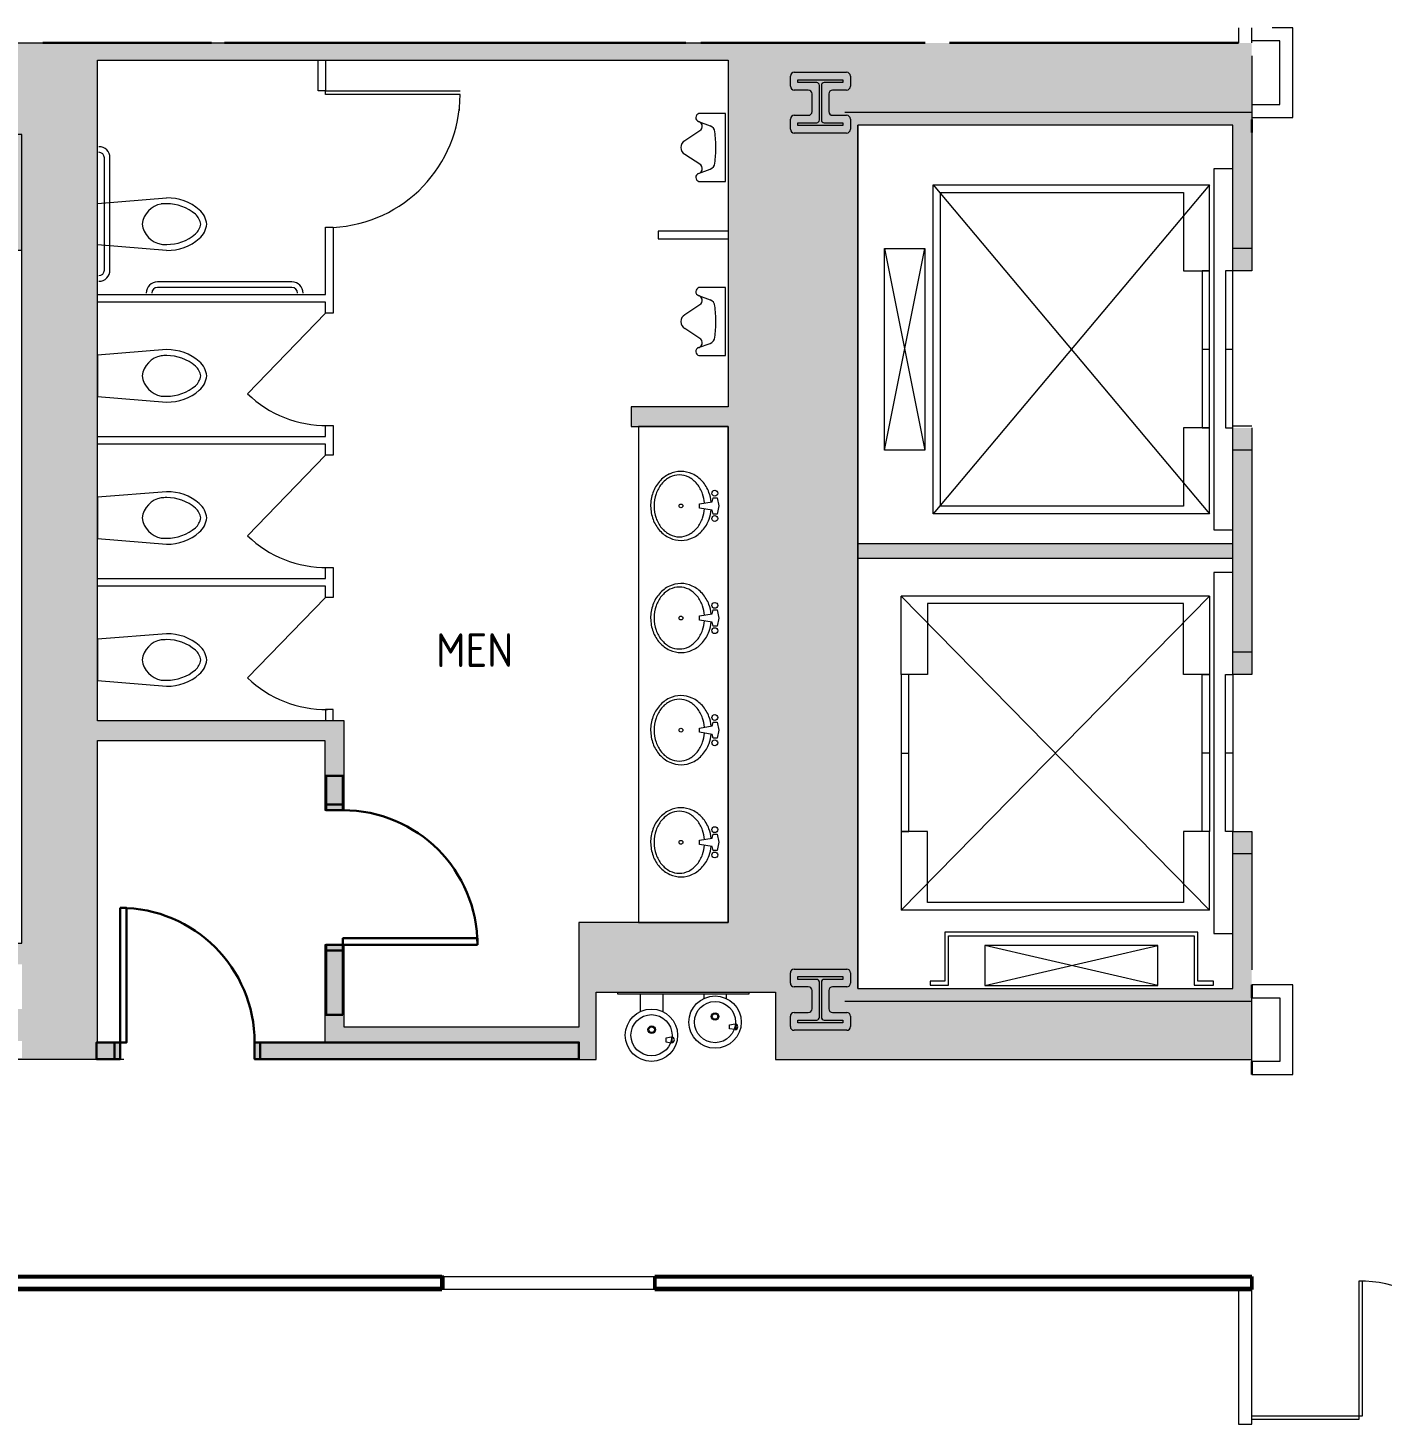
# Model space of a CAD drawing. Header units: inches. Extents: x 1724 to 4524, y -664 to 702.
# Drawn here: x 2707.3 to 3069.5, y -216.1 to 157.4 of the extents above; entities that cross this region are included whole.
import ezdxf

# ---------------------------------------------------------------- set-up
doc = ezdxf.new("R2010")
doc.units = ezdxf.units.IN
doc.header["$MEASUREMENT"] = 0
for name, color, linetype, lineweight in [('A-DOOR', 7, 'Continuous', 9), ('A-WALL', 7, 'Continuous', 9), ('A-Wall-Patt', 7, 'Continuous', 9), ('B-BASE', 7, 'Continuous', 9), ('BB-PART-WALL', 7, 'Continuous', 9), ('I-WALL', 2, 'Continuous', 13), ('MA-2900-8th-120718_dwg', 7, 'Continuous', 9), ('NABCA_dwg', 8, 'Continuous', 9), ('Q-CASE', 7, 'Continuous', 9), ('WB-N-Door', 7, 'Continuous', 9), ('WB-N-Part', 7, 'Continuous', 9)]:
    doc.layers.add(name, color=color, linetype=linetype, lineweight=lineweight)
doc.styles.add('ISOCP', font='isocp___.ttf', dxfattribs={"height": 9})
pattern_1 = [(0, (0, 0), (30.72, 7.68), [1.267, -21.773, 1.267, -21.773, -122.88]), (0, (0, 0), (30.72, 7.68), [-46.08, 1.267, -44.813, 1.267, -21.773, -53.76]), (0, (0, 0), (30.72, 7.68), [-115.2, 1.267, -14.093, 1.267, -37.133]), (120, (11.52, 3.84), (-22.011075, 22.7643), [1.267, -21.773, 1.267, -21.773, -122.88]), (120, (11.52, 3.84), (-22.011075, 22.7643), [-46.08, 1.267, -44.813, 1.267, -21.773, -53.76]), (120, (11.52, 3.84), (-22.011075, 22.7643), [-115.2, 1.267, -14.093, 1.267, -37.133]), (240, (15.36, 19.2), (-8.708925, -30.4443), [1.267, -21.773, 1.267, -21.773, -122.88]), (240, (15.36, 19.2), (-8.708925, -30.4443), [-46.08, 1.267, -44.813, 1.267, -21.773, -53.76]), (240, (15.36, 19.2), (-8.708925, -30.4443), [-115.2, 1.267, -14.093, 1.267, -37.133])]

# ---------------------------------------------------------------- blocks, each defined once
blk = doc.blocks.new('NABCA_dwg_MA-2900-8th-120718_dwg-2391440-New Construction - Test Fit Plan-2421454-Existing - Survey')
at = {"layer": 'A-DOOR'}
h = blk.add_hatch(color=256, dxfattribs=at)
h.paths.add_polyline_path([(-7310.95, -3329.91), (-7310.95, -3328.41), (-7315.45, -3328.41), (-7315.45, -3329.91)], flags=0)
h.paths.add_polyline_path([(-7315.45, -3292.41), (-7310.95, -3292.41), (-7310.95, -3290.91), (-7315.45, -3290.91)], flags=0)
h = blk.add_hatch(color=256, dxfattribs=at)
h.paths.add_polyline_path([(-7370.57, -3359.04), (-7370.57, -3354.54), (-7372.07, -3354.54), (-7372.07, -3359.04)], flags=0)
h.paths.add_polyline_path([(-7333.07, -3359.04), (-7333.07, -3354.54), (-7334.57, -3354.54), (-7334.57, -3359.04)], flags=0)
at = {"layer": 'A-Wall-Patt'}
blk.add_hatch(color=256, dxfattribs=at).paths.add_polyline_path([(-7067.83, -3090.6), (-7067.83, -3087.1), (-7759.87, -3087.1), (-7759.87, -3090.6), (-7318.04, -3090.6)], flags=0)
h = blk.add_hatch(color=256, dxfattribs=at)
h.paths.add_polyline_path([(-7310.95, -3347.16), (-7310.95, -3329.91), (-7315.45, -3329.91), (-7315.45, -3347.16)], flags=0)
h.paths.add_polyline_path([(-7315.45, -3290.91), (-7310.95, -3290.91), (-7310.95, -3283.16), (-7315.45, -3283.16)], flags=0)
h = blk.add_hatch(color=256, dxfattribs=at)
h.paths.add_polyline_path([(-7372.07, -3359.04), (-7372.07, -3354.54), (-7376.82, -3354.54), (-7376.82, -3359.04)], flags=0)
h.paths.add_polyline_path([(-7247.82, -3359.04), (-7247.82, -3354.54), (-7333.07, -3354.54), (-7333.07, -3359.04), (-7318.04, -3359.04)], flags=0)
at = {"layer": 'B-BASE'}
h = blk.add_hatch(color=256, dxfattribs=at)
h.paths.add_polyline_path([(-7593.5, -3338.14), (-7593.5, -3342.64), (-7598.75, -3342.64), (-7598.75, -3338.14)], flags=0)
h.paths.add_polyline_path([(-7557.5, -3342.64), (-7557.5, -3338.14), (-7542.25, -3338.14), (-7542.25, -3342.64)], flags=0)
h.paths.add_polyline_path([(-7195.2, -3359.1), (-7067.83, -3359.1), (-7067.83, -3298.1), (-7072.83, -3298.1), (-7072.83, -3340.1), (-7173.2, -3340.1), (-7173.2, -3225.1), (-7072.83, -3225.1), (-7072.83, -3256.1), (-7067.83, -3256.1), (-7067.83, -3190.1), (-7072.83, -3190.1), (-7072.83, -3221.1), (-7173.2, -3221.1), (-7173.2, -3109.1), (-7072.83, -3109.1), (-7072.83, -3148.1), (-7067.83, -3148.1), (-7067.83, -3090.6), (-7462.51, -3090.6), (-7462.51, -3091.48), (-7745.1, -3090.65), (-7745.1, -3090.6), (-7759.87, -3090.61), (-7759.87, -3091.1), (-7761.87, -3091.1), (-7761.87, -3182.48), (-7859, -3182.48), (-7859, -3354.54), (-7857.87, -3354.48), (-7857.87, -3187.1), (-7761.87, -3187.1), (-7761.87, -3354.48), (-7815.5, -3354.48), (-7815.5, -3354.54), (-7740.21, -3354.54), (-7740.21, -3116.1), (-7640.21, -3116.1), (-7640.17, -3354.54), (-7640, -3354.54), (-7640, -3359.04), (-7698.21, -3359.04), (-7698.21, -3359.1), (-7632.09, -3359.1), (-7632.09, -3350.85), (-7615.35, -3350.85), (-7615.35, -3359.1), (-7602.73, -3359.1), (-7602.73, -3356.45), (-7593.52, -3356.45), (-7593.52, -3356.39), (-7598.75, -3356.39), (-7598.75, -3351.89), (-7593.43, -3351.89), (-7593.43, -3351.83), (-7599.48, -3351.83), (-7599.48, -3342.7), (-7593.48, -3342.7), (-7593.5, -3338.08), (-7599.48, -3338.08), (-7599.48, -3131.23), (-7439.82, -3131.23), (-7439.82, -3142.6), (-7396.82, -3142.6), (-7396.82, -3327.98), (-7539.48, -3327.98), (-7539.48, -3338.08), (-7557.52, -3338.08), (-7557.5, -3342.7), (-7551.48, -3342.7), (-7551.48, -3351.83), (-7557.48, -3351.83), (-7557.48, -3356.45), (-7551.48, -3356.45), (-7551.48, -3359.1), (-7370.57, -3359.1), (-7370.57, -3359.04), (-7376.82, -3359.04), (-7376.82, -3354.54), (-7370.57, -3354.54), (-7370.57, -3354.48), (-7376.57, -3354.48), (-7376.57, -3273.73), (-7315.82, -3273.73), (-7315.82, -3292.39), (-7315.45, -3292.39), (-7315.45, -3283.16), (-7310.95, -3283.16), (-7310.95, -3292.39), (-7310.57, -3292.39), (-7310.57, -3268.48), (-7376.57, -3268.48), (-7376.57, -3091.73), (-7207.85, -3091.73), (-7207.85, -3184.5), (-7233.85, -3184.5), (-7233.85, -3189.75), (-7207.85, -3189.75), (-7207.85, -3322.48), (-7247.82, -3322.48), (-7247.82, -3350.48), (-7310.57, -3350.48), (-7310.57, -3328.39), (-7315.82, -3328.41), (-7315.82, -3354.48), (-7334.57, -3354.48), (-7334.57, -3354.54), (-7247.82, -3354.54), (-7247.82, -3359.04), (-7334.57, -3359.04), (-7334.57, -3359.1), (-7243.2, -3359.1), (-7243.2, -3341.1), (-7195.2, -3341.1)], flags=0)
h.paths.add_polyline_path([(-7734.21, -3359.1), (-7734.25, -3359.04), (-7815.5, -3359.04), (-7815.5, -3359.1)], flags=0)
h.paths.add_polyline_path([(-7538.82, -3354.16), (-7549.72, -3350.07), (-7549.98, -3350.33), (-7549.98, -3349.98), (-7537.13, -3349.98)], flags=0)
h.paths.add_polyline_path([(-7538.82, -3354.16), (-7548.14, -3357.03), (-7544.89, -3357.6), (-7549.98, -3357.6), (-7549.98, -3352.1)], flags=0)
h.paths.add_polyline_path([(-7521.63, -3358.66), (-7538.82, -3358.66), (-7538.82, -3354.16), (-7396.82, -3354.16), (-7396.82, -3358.66)], flags=0)
h.paths.add_polyline_path([(-7554.5, -3356.39), (-7557.37, -3356.39), (-7557.37, -3351.89), (-7554.5, -3351.89), (-7554.5, -3355.8)], flags=0)
h.paths.add_polyline_path([(-7315.45, -3347.16), (-7315.45, -3328.41), (-7310.95, -3328.41), (-7310.95, -3347.16)], flags=0)
h.paths.add_polyline_path([(-7465.31, -3345.6), (-7535.35, -3345.6), (-7535.35, -3333.6), (-7465.31, -3333.6)], flags=0)
h.paths.add_polyline_path([(-7441.17, -3345.6), (-7441.17, -3333.6), (-7396.82, -3333.6), (-7396.82, -3345.6)], flags=0)
h.paths.add_polyline_path([(-7602.98, -3334.58), (-7626.98, -3334.58), (-7626.98, -3257.19), (-7602.98, -3257.19), (-7602.98, -3308.27)], flags=0)
h.paths.add_polyline_path([(-7632.09, -3253.69), (-7632.09, -3184.57), (-7604.32, -3184.57), (-7604.32, -3253.69), (-7623.43, -3253.69)], flags=0)
h.paths.add_polyline_path([(-7629.21, -3181.07), (-7629.21, -3115.13), (-7602.98, -3115.13), (-7602.98, -3181.07)], flags=0)
h.paths.add_polyline_path([(-7757.21, -3171.83), (-7757.21, -3168.2), (-7749.21, -3143.68), (-7749.21, -3145.6)], flags=0)
h.paths.add_polyline_path([(-7400.32, -3139.1), (-7436.32, -3139.1), (-7436.32, -3115.1), (-7400.32, -3115.1)], flags=0)
h.paths.add_polyline_path([(-7463.01, -3125.6), (-7599.48, -3125.6), (-7599.48, -3113.6), (-7463.01, -3113.6)], flags=0)
h.paths.add_polyline_path([(-7747.86, -3107.1), (-7752.84, -3107.1), (-7752.84, -3101.24)], flags=0)
at = {"layer": 'BB-PART-WALL'}
h = blk.add_hatch(color=256, dxfattribs=at)
h.paths.add_polyline_path([(-7795.34, -3441.6), (-7794.84, -3441.6), (-7794.84, -3438.1), (-7815, -3438.1), (-7815, -3441.6), (-7797.84, -3441.6)], flags=0)
h.paths.add_polyline_path([(-7284.46, -3420.64), (-7283.96, -3420.64), (-7283.96, -3417.14), (-7284.46, -3417.14), (-7284.46, -3420.14)], flags=0)
at = {"layer": 'A-DOOR', "color": 10, "lineweight": 30, "flags": 128}
for points in [[(-7315.45, -3290.91), (-7315.45, -3292.41), (-7310.95, -3292.41), (-7310.95, -3290.91)], [(-7370.57, -3318.54), (-7368.82, -3318.54), (-7368.82, -3354.54), (-7370.57, -3354.54)], [(-7274.95, -3328.41), (-7274.95, -3326.66), (-7310.95, -3326.66), (-7310.95, -3328.41)], [(-7310.95, -3329.91), (-7310.95, -3328.41), (-7315.45, -3328.41), (-7315.45, -3329.91)], [(-7372.07, -3354.54), (-7370.57, -3354.54), (-7370.57, -3359.04), (-7372.07, -3359.04)], [(-7334.57, -3359.04), (-7334.57, -3354.54), (-7333.07, -3354.54), (-7333.07, -3359.04)]]:
    blk.add_lwpolyline(points, close=True, dxfattribs=at)
at = {"layer": 'A-DOOR', "color": 10, "lineweight": 30}
for centre in [(-7310.95, -3328.41), (-7370.57, -3354.54)]:
    blk.add_arc(centre, 36, 0, 90, dxfattribs=at)
at = {"layer": 'A-WALL', "color": 10, "lineweight": 30}
for p, q in [((-7346.08, -3087.1), (-7391.21, -3087.1)), ((-7219.21, -3087.1), (-7342.58, -3087.1)), ((-7155.21, -3087.1), (-7215.21, -3087.1)), ((-7071.33, -3087.1), (-7148.68, -3087.1)), ((-7067.83, -3107.6), (-7067.83, -3111.1)), ((-7067.83, -3339.1), (-7067.83, -3342.6)), ((-7067.83, -3359.6), (-7067.83, -3363.1)), ((-7283.96, -3417.14), (-7284.46, -3417.14))]:
    blk.add_line(p, q, dxfattribs=at)
at = {"layer": 'A-WALL', "color": 10, "lineweight": 30, "flags": 128}
for points in [[(-7310.95, -3290.91), (-7310.95, -3283.16), (-7315.45, -3283.16), (-7315.45, -3290.91)], [(-7310.95, -3347.16), (-7310.95, -3329.91), (-7315.45, -3329.91), (-7315.45, -3347.16)], [(-7376.82, -3359.04), (-7372.07, -3359.04), (-7372.07, -3354.54), (-7376.82, -3354.54)], [(-7333.07, -3359.04), (-7247.82, -3359.04), (-7247.82, -3354.54), (-7333.07, -3354.54)]]:
    blk.add_lwpolyline(points, close=True, dxfattribs=at)
at = {"layer": 'B-BASE'}
for p, q in [((-7067.83, -3090.6), (-7067.83, -3107.6)), ((-7191.22, -3098.73), (-7191.22, -3095.98)), ((-7190.22, -3094.98), (-7176.18, -3094.98)), ((-7175.18, -3095.98), (-7175.18, -3098.73)), ((-7186.45, -3099.73), (-7190.22, -3099.73)), ((-7183.45, -3107.73), (-7183.45, -3098.48)), ((-7182.95, -3098.48), (-7182.95, -3107.73)), ((-7176.18, -3099.73), (-7179.95, -3099.73)), ((-7185.45, -3105.48), (-7185.45, -3100.73)), ((-7180.95, -3100.73), (-7180.95, -3105.48)), ((-7279.82, -3104.2), (-7279.82, -3105.2)), ((-7191.22, -3110.23), (-7191.22, -3107.48)), ((-7190.22, -3106.48), (-7186.45, -3106.48)), ((-7179.95, -3106.48), (-7176.18, -3106.48)), ((-7176.7, -3105.6), (-7067.83, -3105.6)), ((-7175.18, -3107.48), (-7175.18, -3110.23)), ((-7176.18, -3111.23), (-7190.22, -3111.23)), ((-7173.2, -3340.1), (-7173.2, -3109.1)), ((-7374.76, -3147.88), (-7374.76, -3117.88)), ((-7373.26, -3147.88), (-7373.26, -3117.88)), ((-7067.83, -3142.1), (-7072.83, -3142.1)), ((-7324.57, -3151.04), (-7360.57, -3151.04)), ((-7324.57, -3152.54), (-7360.57, -3152.54)), ((-7315.57, -3159.45), (-7336.44, -3181.01)), ((-7079.08, -3169.1), (-7081.08, -3169.1)), ((-7072.83, -3169.1), (-7074.83, -3169.1)), ((-7067.83, -3189.67), (-7072.83, -3189.67)), ((-7315.57, -3197.45), (-7336.44, -3219.01)), ((-7067.83, -3196.1), (-7072.83, -3196.1)), ((-7072.83, -3221.1), (-7173.2, -3221.1)), ((-7072.83, -3225.1), (-7173.2, -3225.1)), ((-7315.57, -3235.45), (-7336.44, -3257.01)), ((-7079.08, -3235.1), (-7161.58, -3235.1)), ((-7067.83, -3250.1), (-7072.83, -3250.1)), ((-7161.58, -3277.1), (-7159.58, -3277.1)), ((-7079.08, -3277.1), (-7081.08, -3277.1)), ((-7072.83, -3277.1), (-7074.83, -3277.1)), ((-7067.83, -3304.1), (-7072.83, -3304.1)), ((-7190.24, -3334.91), (-7176.16, -3334.91)), ((-7191.24, -3338.66), (-7191.24, -3335.91)), ((-7183.45, -3347.79), (-7183.45, -3338.41)), ((-7182.95, -3338.41), (-7182.95, -3347.79)), ((-7175.16, -3335.91), (-7175.16, -3338.66)), ((-7186.45, -3339.66), (-7190.24, -3339.66)), ((-7185.45, -3345.54), (-7185.45, -3340.66)), ((-7180.95, -3340.66), (-7180.95, -3345.54)), ((-7176.16, -3339.66), (-7179.95, -3339.66)), ((-7190.24, -3346.54), (-7186.45, -3346.54)), ((-7179.95, -3346.54), (-7176.16, -3346.54)), ((-7067.83, -3343.6), (-7176.7, -3343.6)), ((-7191.24, -3350.29), (-7191.24, -3347.54)), ((-7175.16, -3347.54), (-7175.16, -3350.29)), ((-7176.16, -3351.29), (-7190.24, -3351.29)), ((-7370.57, -3359.1), (-7370.57, -3359.04))]:
    blk.add_line(p, q, dxfattribs=at)
at = {"layer": 'B-BASE', "flags": 128}
for points in [[(-7310.95, -3292.39), (-7310.57, -3292.39), (-7310.57, -3268.48), (-7376.57, -3268.48), (-7376.57, -3091.73), (-7207.85, -3091.73), (-7207.85, -3184.5), (-7233.85, -3184.5), (-7233.85, -3189.75), (-7207.85, -3189.75), (-7207.85, -3322.48), (-7207.85, -3189.75), (-7231.85, -3189.75), (-7231.85, -3322.48), (-7207.85, -3322.48), (-7247.82, -3322.48), (-7247.82, -3350.48), (-7310.57, -3350.48), (-7310.57, -3328.39), (-7315.82, -3328.39), (-7315.82, -3354.48), (-7334.57, -3354.48), (-7334.57, -3354.54)], [(-7315.57, -3091.73), (-7315.57, -3099.95), (-7317.57, -3099.95), (-7317.57, -3091.73)], [(-7279.57, -3100.95), (-7315.57, -3100.95), (-7315.57, -3099.95), (-7279.57, -3099.95)], [(-7184.2, -3097.73), (-7189.22, -3097.73), (-7189.22, -3096.98), (-7177.18, -3096.98), (-7177.18, -3097.73), (-7182.2, -3097.73)], [(-7182.2, -3108.48), (-7177.18, -3108.48), (-7177.18, -3109.23), (-7189.22, -3109.23), (-7189.22, -3108.48), (-7184.2, -3108.48)], [(-7067.83, -3111.1), (-7067.83, -3113.6), (-7067.83, -3148.1), (-7072.83, -3148.1), (-7074.83, -3148.1), (-7074.83, -3190.1), (-7072.83, -3190.1), (-7072.83, -3148.1), (-7072.83, -3109.1), (-7173.2, -3109.1), (-7173.2, -3340.1), (-7072.83, -3340.1), (-7072.83, -3298.1), (-7074.83, -3298.1), (-7074.83, -3256.1), (-7072.83, -3256.1), (-7072.83, -3298.1), (-7067.83, -3298.1), (-7067.83, -3335.1)], [(-7369.51, -3359.1), (-7551.48, -3359.1), (-7551.48, -3356.45), (-7557.48, -3356.45), (-7557.48, -3351.83), (-7551.48, -3351.83), (-7551.48, -3342.7), (-7557.52, -3342.7), (-7557.52, -3338.08), (-7539.48, -3338.08), (-7539.48, -3327.98), (-7396.82, -3327.98), (-7396.82, -3143.4), (-7396.82, -3112.4), (-7396.82, -3111.6), (-7439.82, -3111.6), (-7439.82, -3142.6), (-7396.82, -3142.6)], [(-7072.83, -3120.83), (-7077.95, -3120.83), (-7077.95, -3169.1), (-7077.95, -3217.37), (-7072.83, -3217.37)], [(-7153.08, -3125.1), (-7079.08, -3213.1), (-7153.08, -3213.1), (-7153.08, -3125.1), (-7079.08, -3125.1), (-7153.08, -3213.1)], [(-7079.08, -3213.1), (-7079.08, -3190.1), (-7086.08, -3190.1), (-7086.08, -3211.1), (-7151.08, -3211.1), (-7151.08, -3127.1), (-7086.08, -3127.1), (-7086.08, -3148.1), (-7079.08, -3148.1), (-7079.08, -3125.1)], [(-7376.57, -3154.45), (-7315.57, -3154.45), (-7315.57, -3136.45), (-7313.57, -3136.45), (-7313.57, -3159.45), (-7315.57, -3159.45), (-7315.57, -3156.45), (-7376.57, -3156.45)], [(-7207.85, -3137.49), (-7226.6, -3137.49), (-7226.6, -3139.49), (-7207.85, -3139.49)], [(-7166.02, -3196.1), (-7166.02, -3142.1), (-7155.27, -3196.1)], [(-7166.02, -3142.1), (-7155.29, -3142.1), (-7155.29, -3196.1), (-7166.02, -3196.1), (-7155.27, -3142.1)], [(-7376.57, -3192.45), (-7315.57, -3192.45), (-7315.57, -3189.45), (-7313.57, -3189.45), (-7313.57, -3197.45), (-7315.57, -3197.45), (-7315.57, -3194.45), (-7376.57, -3194.45)], [(-7067.83, -3190.1), (-7067.83, -3256.1), (-7072.83, -3256.1), (-7072.83, -3190.1)], [(-7376.57, -3230.45), (-7315.57, -3230.45), (-7315.57, -3227.45), (-7313.57, -3227.45), (-7313.57, -3235.45), (-7315.57, -3235.45), (-7315.57, -3232.45), (-7376.57, -3232.45)], [(-7072.83, -3228.83), (-7077.95, -3228.83), (-7077.95, -3277.1), (-7077.95, -3325.37), (-7072.83, -3325.37)], [(-7079.08, -3319.1), (-7161.58, -3319.1), (-7079.08, -3235.1), (-7079.08, -3256.1), (-7086.08, -3256.1), (-7086.08, -3237.1), (-7154.58, -3237.1), (-7154.58, -3256.1), (-7161.58, -3256.1), (-7161.58, -3235.1), (-7079.08, -3319.1), (-7079.08, -3298.1), (-7081.08, -3298.1), (-7081.08, -3256.1), (-7079.08, -3256.1), (-7079.08, -3298.1), (-7086.08, -3298.1), (-7086.08, -3317.1), (-7154.58, -3317.1), (-7154.58, -3298.1), (-7161.58, -3298.1), (-7161.58, -3319.1)], [(-7313.57, -3268.48), (-7313.57, -3265.48), (-7315.57, -3265.48), (-7315.57, -3268.48)], [(-7370.57, -3354.54), (-7370.57, -3354.48), (-7376.57, -3354.48), (-7376.57, -3273.73), (-7315.82, -3273.73), (-7315.82, -3292.39), (-7315.45, -3292.39)], [(-7139.18, -3339.31), (-7092.97, -3339.31), (-7139.18, -3328.56)], [(-7092.97, -3339.31), (-7092.97, -3328.58), (-7139.18, -3328.58), (-7139.18, -3339.31), (-7092.97, -3328.56)], [(-7184.2, -3337.66), (-7189.24, -3337.66), (-7189.24, -3336.91), (-7177.16, -3336.91), (-7177.16, -3337.66), (-7182.2, -3337.66)], [(-7334.57, -3359.04), (-7334.57, -3359.1), (-7243.2, -3359.1), (-7243.2, -3341.1), (-7195.2, -3341.1), (-7195.2, -3359.1), (-7165.93, -3359.1), (-7067.83, -3359.1)], [(-7067.83, -3359.6), (-7067.83, -3354.1), (-7067.83, -3342.6)], [(-7182.2, -3348.54), (-7177.16, -3348.54), (-7177.16, -3349.29), (-7189.24, -3349.29), (-7189.24, -3348.54), (-7184.2, -3348.54)]]:
    blk.add_lwpolyline(points, dxfattribs=at)
for points in [[(-7079.08, -3148.1), (-7081.08, -3148.1), (-7081.08, -3190.1), (-7079.08, -3190.1)], [(-7161.58, -3298.1), (-7159.58, -3298.1), (-7159.58, -3256.1), (-7161.58, -3256.1)], [(-7116.08, -3325.03), (-7149.96, -3325.03), (-7149.96, -3338.17), (-7153.84, -3338.17), (-7153.84, -3339.17), (-7148.96, -3339.17), (-7148.96, -3326.03), (-7116.08, -3326.03), (-7083.19, -3326.03), (-7083.19, -3339.17), (-7078.07, -3339.17), (-7078.07, -3338.17), (-7082.19, -3338.17), (-7082.19, -3325.03)]]:
    blk.add_lwpolyline(points, close=True, dxfattribs=at)
at = {"layer": 'B-BASE'}
for centre, radius, start, end in [((-7190.22, -3095.98), 1, 90, 180), ((-7176.18, -3095.98), 1, 0, 90), ((-7190.22, -3098.73), 1, 180, 270), ((-7186.45, -3100.73), 1, 0, 90), ((-7184.2, -3098.48), 0.75, 0, 90), ((-7182.2, -3098.48), 0.75, 90, 180), ((-7179.95, -3100.73), 1, 90, 180), ((-7176.18, -3098.73), 1, 270, 0), ((-7315.32, -3100.75), 35.75, 272.803, 359.6698), ((-7190.22, -3107.48), 1, 90, 180), ((-7186.45, -3105.48), 1, 270, 0), ((-7184.2, -3107.73), 0.75, 270, 0), ((-7182.2, -3107.73), 0.75, 180, 270), ((-7179.95, -3105.48), 1, 180, 270), ((-7176.18, -3107.48), 1, 0, 90), ((-7190.22, -3110.23), 1, 180, 270), ((-7176.18, -3110.23), 1, 270, 0), ((-7376.26, -3117.88), 3, 0, 90), ((-7376.26, -3117.88), 1.5, 0, 90), ((-7376.26, -3147.88), 1.5, 270, 0), ((-7376.26, -3147.88), 3, 270, 0), ((-7360.57, -3154.04), 3, 90, 180), ((-7360.57, -3154.04), 1.5, 90, 180), ((-7324.57, -3154.04), 3, 0, 90), ((-7324.57, -3154.04), 1.5, 0, 90), ((-7315.57, -3159.45), 30, 225.9307, 270.9307), ((-7315.57, -3197.45), 30, 225.9307, 270.9307), ((-7315.57, -3235.45), 30, 225.9307, 270.9307), ((-7190.24, -3335.91), 1, 90, 180), ((-7176.16, -3335.91), 1, 0, 90), ((-7190.24, -3338.66), 1, 180, 270), ((-7184.2, -3338.41), 0.75, 0, 90), ((-7182.2, -3338.41), 0.75, 90, 180), ((-7176.16, -3338.66), 1, 270, 0), ((-7186.45, -3340.66), 1, 0, 90), ((-7179.95, -3340.66), 1, 90, 180), ((-7190.24, -3347.54), 1, 90, 180), ((-7186.45, -3345.54), 1, 270, 0), ((-7179.95, -3345.54), 1, 180, 270), ((-7176.16, -3347.54), 1, 0, 90), ((-7190.24, -3350.29), 1, 180, 270), ((-7184.2, -3347.79), 0.75, 270, 0), ((-7182.2, -3347.79), 0.75, 180, 270), ((-7176.16, -3350.29), 1, 270, 0)]:
    blk.add_arc(centre, radius, start, end, dxfattribs=at)
at = {"layer": 'BB-PART-WALL', "flags": 128}
blk.add_lwpolyline([(-7284.46, -3417.14), (-7283.96, -3417.14), (-7283.96, -3420.64), (-7284.46, -3420.64)], dxfattribs=at)
at = {"layer": 'MA-2900-8th-120718_dwg'}
for p, q in [((-7215.19, -3110.44), (-7219.5, -3113.29)), ((-7215.78, -3108.15), (-7212.72, -3109.29)), ((-7215.19, -3119.77), (-7219.5, -3116.93)), ((-7215.78, -3122.07), (-7212.72, -3120.92)), ((-7215.78, -3154.72), (-7212.72, -3155.87)), ((-7215.19, -3157.02), (-7219.5, -3159.86)), ((-7215.19, -3166.35), (-7219.5, -3163.5)), ((-7215.78, -3168.64), (-7212.72, -3167.5)), ((-7231.39, -3341.6), (-7231.39, -3346.28)), ((-7225.39, -3341.6), (-7225.39, -3346.28)), ((-7214.39, -3341.6), (-7214.39, -3342.78)), ((-7208.39, -3341.6), (-7208.39, -3342.78))]:
    blk.add_line(p, q, dxfattribs=at)
at = {"layer": 'MA-2900-8th-120718_dwg', "flags": 128}
for points in [[(-7215.7, -3124.2), (-7208.59, -3124.2), (-7208.59, -3115.11), (-7208.59, -3106.01), (-7215.7, -3106.01)], [(-7358.11, -3142.62), (-7376.57, -3141.13), (-7376.57, -3130.07), (-7358.11, -3128.58)], [(-7215.7, -3170.78), (-7208.59, -3170.78), (-7208.59, -3161.68), (-7208.59, -3152.59), (-7215.7, -3152.59)], [(-7358.11, -3169.18), (-7376.57, -3170.67), (-7376.57, -3181.73), (-7358.11, -3183.22)], [(-7358.11, -3207.18), (-7376.57, -3208.67), (-7376.57, -3219.73), (-7358.11, -3221.22)], [(-7358.11, -3245.18), (-7376.57, -3246.67), (-7376.57, -3257.73), (-7358.11, -3259.22)]]:
    blk.add_lwpolyline(points, dxfattribs=at)
for points in [[(-7215.57, -3211.56), (-7215.57, -3210.42), (-7212.15, -3209.87), (-7211.88, -3208.82), (-7210.79, -3208.82), (-7210.42, -3210.99), (-7210.79, -3213.16), (-7211.88, -3213.16), (-7212.15, -3212.11)], [(-7215.57, -3241.56), (-7215.57, -3240.42), (-7212.15, -3239.87), (-7211.88, -3238.82), (-7210.79, -3238.82), (-7210.42, -3240.99), (-7210.79, -3243.16), (-7211.88, -3243.16), (-7212.15, -3242.11)], [(-7215.57, -3271.56), (-7215.57, -3270.42), (-7212.15, -3269.87), (-7211.88, -3268.82), (-7210.79, -3268.82), (-7210.42, -3270.99), (-7210.79, -3273.16), (-7211.88, -3273.16), (-7212.15, -3272.11)], [(-7215.57, -3301.56), (-7215.57, -3300.42), (-7212.15, -3299.87), (-7211.88, -3298.82), (-7210.79, -3298.82), (-7210.42, -3300.99), (-7210.79, -3303.16), (-7211.88, -3303.16), (-7212.15, -3302.11)], [(-7237.39, -3341.1), (-7202.39, -3341.1), (-7202.39, -3341.6), (-7237.39, -3341.6)], [(-7207.53, -3349.85), (-7206.03, -3349.6), (-7205.83, -3349.85), (-7205.83, -3350.85), (-7206.03, -3351.1), (-7207.53, -3350.85)], [(-7223.03, -3353.1), (-7224.53, -3353.35), (-7224.53, -3354.35), (-7223.03, -3354.6), (-7222.83, -3354.35), (-7222.83, -3353.35)]]:
    blk.add_lwpolyline(points, close=True, dxfattribs=at)
at = {"layer": 'MA-2900-8th-120718_dwg'}
for centre, radius in [((-7211.46, -3207.6), 0.787), ((-7220.51, -3210.99), 0.5), ((-7211.46, -3214.37), 0.787), ((-7211.46, -3237.6), 0.787), ((-7220.51, -3240.99), 0.5), ((-7211.46, -3244.37), 0.787), ((-7211.46, -3267.6), 0.787), ((-7220.51, -3270.99), 0.5), ((-7211.46, -3274.37), 0.787), ((-7211.46, -3297.6), 0.787), ((-7220.51, -3300.99), 0.5), ((-7211.46, -3304.37), 0.787), ((-7211.39, -3349.1), 7), ((-7228.39, -3352.6), 7), ((-7211.39, -3349.1), 5.5), ((-7211.39, -3347.6), 1), ((-7211.39, -3347.6), 0.75), ((-7228.39, -3352.6), 5.5), ((-7228.33, -3351.13), 1), ((-7228.33, -3351.13), 0.75)]:
    blk.add_circle(centre, radius, dxfattribs=at)
for centre, radius, start, end in [((-7215.43, -3107.09), 1.11, 103.7769, 251.6863), ((-7216.23, -3109.51), 1.44, 38.2335, 71.6863), ((-7216.2, -3109.48), 1.39, 316.4417, 38.2335), ((-7213.42, -3111.17), 2, 6.7358, 69.5392), ((-7249.09, -3115.38), 37.93, 0.4105, 6.7358), ((-7218.66, -3114.95), 1.86, 116.8224, 184.8537), ((-7218.66, -3115.26), 1.86, 175.1463, 243.1776), ((-7249.09, -3114.83), 37.93, 353.2642, 359.5895), ((-7215.43, -3123.12), 1.11, 108.3137, 256.2231), ((-7216.23, -3120.7), 1.44, 288.3137, 321.7665), ((-7216.2, -3120.73), 1.39, 321.7665, 43.5583), ((-7213.42, -3119.05), 2, 290.4608, 353.2642), ((-7358.49, -3136.29), 6.17, 100.0736, 173.6139), ((-7357.77, -3169.35), 39.18, 90.47, 92.6224), ((-7357.92, -3141.66), 13.08, 49.1906, 90.8431), ((-7357.92, -3141.66), 11.49, 49.1906, 90.8431), ((-7353.16, -3136.16), 4.22, 7.5933, 49.1906), ((-7353.16, -3136.16), 5.81, 5.5091, 49.1906), ((-7358.49, -3134.91), 6.17, 186.3861, 259.9264), ((-7353.16, -3135.04), 4.22, 310.8094, 352.4067), ((-7353.16, -3135.04), 5.81, 310.8094, 354.4909), ((-7357.77, -3101.85), 39.18, 267.3775, 269.53), ((-7357.92, -3129.54), 13.08, 269.1568, 310.8094), ((-7357.92, -3129.54), 11.49, 269.1568, 310.8094), ((-7215.43, -3153.67), 1.11, 103.7769, 251.6863), ((-7216.23, -3156.09), 1.44, 38.2335, 71.6863), ((-7216.2, -3156.06), 1.39, 316.4417, 38.2335), ((-7213.42, -3157.74), 2, 6.7358, 69.5392), ((-7218.66, -3161.52), 1.86, 116.8224, 184.8537), ((-7249.09, -3161.95), 37.93, 0.4105, 6.7358), ((-7218.66, -3161.84), 1.86, 175.1463, 243.1776), ((-7249.09, -3161.41), 37.93, 353.2642, 359.5895), ((-7216.2, -3167.31), 1.39, 321.7665, 43.5583), ((-7213.42, -3165.62), 2, 290.4608, 353.2642), ((-7358.49, -3176.89), 6.17, 100.0736, 173.6139), ((-7357.77, -3209.95), 39.18, 90.47, 92.6225), ((-7357.92, -3182.26), 13.08, 49.1906, 90.8432), ((-7357.92, -3182.26), 11.49, 49.1906, 90.8432), ((-7215.43, -3169.7), 1.11, 108.3137, 256.2231), ((-7216.23, -3167.28), 1.44, 288.3137, 321.7665), ((-7353.16, -3176.76), 4.22, 7.5933, 49.1906), ((-7353.16, -3176.76), 5.81, 5.5091, 49.1906), ((-7358.49, -3175.52), 6.17, 186.3861, 259.9264), ((-7353.16, -3175.64), 4.22, 310.8094, 352.4067), ((-7353.16, -3175.64), 5.81, 310.8094, 354.4909), ((-7357.77, -3142.46), 39.18, 267.3776, 269.53), ((-7357.92, -3170.14), 13.08, 269.1569, 310.8094), ((-7357.92, -3170.14), 11.49, 269.1569, 310.8094), ((-7219.29, -3210.57), 9.26, 138.9765, 160.2937), ((-7220.03, -3209.92), 8.28, 115.5284, 138.9765), ((-7220.27, -3209.56), 7.02, 116.9681, 140.8524), ((-7220.51, -3208.93), 7.18, 90.3147, 115.5284), ((-7220.95, -3208.23), 5.53, 90, 116.9681), ((-7220.95, -3208.23), 5.53, 63.0319, 90), ((-7220.51, -3208.93), 7.18, 65.1011, 90.3147), ((-7221.62, -3209.56), 7.02, 39.1476, 63.0319), ((-7220.97, -3209.93), 8.28, 41.6529, 65.1011), ((-7221.7, -3210.58), 9.26, 20.3357, 41.6529), ((-7357.92, -3220.26), 13.08, 49.1906, 90.8432), ((-7218.14, -3210.98), 10.48, 160.2937, 180.3147), ((-7217.54, -3210.99), 10.15, 161.3662, 180), ((-7219.21, -3210.43), 8.39, 140.8524, 161.3662), ((-7222.68, -3210.43), 8.39, 18.6338, 39.1476), ((-7224.35, -3210.99), 10.15, 4.4347, 18.6338), ((-7222.85, -3211), 10.48, 5.9826, 20.3357), ((-7358.49, -3214.89), 6.17, 100.0736, 173.6139), ((-7357.77, -3247.95), 39.18, 90.47, 92.6225), ((-7357.92, -3220.26), 11.49, 49.1906, 90.8432), ((-7353.16, -3214.76), 4.22, 7.5933, 49.1906), ((-7353.16, -3214.76), 5.81, 5.5091, 49.1906), ((-7218.14, -3210.98), 10.48, 180.3147, 200.3357), ((-7217.54, -3210.99), 10.15, 180, 198.6338), ((-7224.35, -3210.99), 10.15, 341.3662, 355.5653), ((-7222.85, -3211), 10.48, 340.2937, 354.1778), ((-7358.49, -3213.52), 6.17, 186.3861, 259.9264), ((-7353.16, -3213.64), 4.22, 310.8094, 352.4067), ((-7353.16, -3213.64), 5.81, 310.8094, 354.4909), ((-7219.29, -3211.4), 9.26, 200.3357, 221.6529), ((-7219.21, -3211.55), 8.39, 198.6338, 219.1476), ((-7222.68, -3211.55), 8.39, 320.8524, 341.3662), ((-7221.7, -3211.42), 9.26, 318.9765, 340.2937), ((-7357.77, -3180.46), 39.18, 267.3776, 269.53), ((-7357.92, -3208.14), 13.08, 269.1569, 310.8094), ((-7357.92, -3208.14), 11.49, 269.1569, 310.8094), ((-7220.02, -3212.05), 8.28, 221.6529, 245.1011), ((-7220.27, -3212.41), 7.02, 219.1476, 243.0319), ((-7220.48, -3213.05), 7.18, 245.1011, 270.3147), ((-7220.95, -3213.74), 5.53, 243.0319, 270), ((-7220.95, -3213.74), 5.53, 270, 296.9681), ((-7220.48, -3213.05), 7.18, 270.3147, 295.5284), ((-7221.62, -3212.41), 7.02, 296.9681, 320.8524), ((-7220.96, -3212.06), 8.28, 295.5284, 318.9765), ((-7219.29, -3240.57), 9.26, 138.9765, 160.2937), ((-7220.03, -3239.92), 8.28, 115.5284, 138.9765), ((-7220.27, -3239.56), 7.02, 116.9681, 140.8524), ((-7220.51, -3238.93), 7.18, 90.3147, 115.5284), ((-7220.95, -3238.23), 5.53, 90, 116.9681), ((-7220.95, -3238.23), 5.53, 63.0319, 90), ((-7220.51, -3238.93), 7.18, 65.1011, 90.3147), ((-7221.62, -3239.56), 7.02, 39.1476, 63.0319), ((-7220.97, -3239.93), 8.28, 41.6529, 65.1011), ((-7221.7, -3240.58), 9.26, 20.3357, 41.6529), ((-7218.14, -3240.98), 10.48, 160.2937, 180.3147), ((-7217.54, -3240.99), 10.15, 161.3662, 180), ((-7219.21, -3240.43), 8.39, 140.8524, 161.3662), ((-7222.68, -3240.43), 8.39, 18.6338, 39.1476), ((-7224.35, -3240.99), 10.15, 4.4347, 18.6338), ((-7222.85, -3241), 10.48, 5.9826, 20.3357), ((-7218.14, -3240.98), 10.48, 180.3147, 200.3357), ((-7217.54, -3240.99), 10.15, 180, 198.6338), ((-7224.35, -3240.99), 10.15, 341.3662, 355.5653), ((-7222.85, -3241), 10.48, 340.2937, 354.1778), ((-7357.92, -3258.26), 13.08, 49.1906, 90.8432), ((-7219.29, -3241.4), 9.26, 200.3357, 221.6529), ((-7219.21, -3241.55), 8.39, 198.6338, 219.1476), ((-7222.68, -3241.55), 8.39, 320.8524, 341.3662), ((-7221.7, -3241.42), 9.26, 318.9765, 340.2937), ((-7358.49, -3252.89), 6.17, 100.0736, 173.6139), ((-7357.77, -3285.95), 39.18, 90.47, 92.6225), ((-7357.92, -3258.26), 11.49, 49.1906, 90.8432), ((-7353.16, -3252.76), 4.22, 7.5933, 49.1906), ((-7353.16, -3252.76), 5.81, 5.5091, 49.1906), ((-7220.02, -3242.05), 8.28, 221.6529, 245.1011), ((-7220.27, -3242.41), 7.02, 219.1476, 243.0319), ((-7220.48, -3243.05), 7.18, 245.1011, 270.3147), ((-7220.95, -3243.74), 5.53, 243.0319, 270), ((-7220.95, -3243.74), 5.53, 270, 296.9681), ((-7220.48, -3243.05), 7.18, 270.3147, 295.5284), ((-7221.62, -3242.41), 7.02, 296.9681, 320.8524), ((-7220.96, -3242.06), 8.28, 295.5284, 318.9765), ((-7358.49, -3251.52), 6.17, 186.3861, 259.9264), ((-7353.16, -3251.64), 4.22, 310.8094, 352.4067), ((-7353.16, -3251.64), 5.81, 310.8094, 354.4909), ((-7357.92, -3246.14), 13.08, 269.1569, 310.8094), ((-7357.92, -3246.14), 11.49, 269.1569, 310.8094), ((-7357.77, -3218.46), 39.18, 267.3776, 269.53), ((-7219.29, -3270.57), 9.26, 138.9765, 160.2937), ((-7220.03, -3269.92), 8.28, 115.5284, 138.9765), ((-7220.27, -3269.56), 7.02, 116.9681, 140.8524), ((-7220.51, -3268.93), 7.18, 90.3147, 115.5284), ((-7220.95, -3268.23), 5.53, 90, 116.9681), ((-7220.95, -3268.23), 5.53, 63.0319, 90), ((-7220.51, -3268.93), 7.18, 65.1011, 90.3147), ((-7221.62, -3269.56), 7.02, 39.1476, 63.0319), ((-7220.97, -3269.93), 8.28, 41.6529, 65.1011), ((-7221.7, -3270.58), 9.26, 20.3357, 41.6529), ((-7218.14, -3270.98), 10.48, 160.2937, 180.3147), ((-7217.54, -3270.99), 10.15, 161.3662, 180), ((-7219.21, -3270.43), 8.39, 140.8524, 161.3662), ((-7222.68, -3270.43), 8.39, 18.6338, 39.1476), ((-7224.35, -3270.99), 10.15, 4.4347, 18.6338), ((-7222.85, -3271), 10.48, 5.9826, 20.3357), ((-7218.14, -3270.98), 10.48, 180.3147, 200.3357), ((-7217.54, -3270.99), 10.15, 180, 198.6338), ((-7224.35, -3270.99), 10.15, 341.3662, 355.5653), ((-7222.85, -3271), 10.48, 340.2937, 354.1778), ((-7219.29, -3271.4), 9.26, 200.3357, 221.6529), ((-7219.21, -3271.55), 8.39, 198.6338, 219.1476), ((-7222.68, -3271.55), 8.39, 320.8524, 341.3662), ((-7221.7, -3271.42), 9.26, 318.9765, 340.2937), ((-7220.02, -3272.05), 8.28, 221.6529, 245.1011), ((-7220.27, -3272.41), 7.02, 219.1476, 243.0319), ((-7220.48, -3273.05), 7.18, 245.1011, 270.3147), ((-7220.95, -3273.74), 5.53, 243.0319, 270), ((-7220.95, -3273.74), 5.53, 270, 296.9681), ((-7220.48, -3273.05), 7.18, 270.3147, 295.5284), ((-7221.62, -3272.41), 7.02, 296.9681, 320.8524), ((-7220.96, -3272.06), 8.28, 295.5284, 318.9765), ((-7219.29, -3300.57), 9.26, 138.9765, 160.2937), ((-7220.03, -3299.92), 8.28, 115.5284, 138.9765), ((-7220.27, -3299.56), 7.02, 116.9681, 140.8524), ((-7220.51, -3298.93), 7.18, 90.3147, 115.5284), ((-7220.95, -3298.23), 5.53, 90, 116.9681), ((-7220.95, -3298.23), 5.53, 63.0319, 90), ((-7220.51, -3298.93), 7.18, 65.1011, 90.3147), ((-7221.62, -3299.56), 7.02, 39.1476, 63.0319), ((-7220.97, -3299.93), 8.28, 41.6529, 65.1011), ((-7221.7, -3300.58), 9.26, 20.3357, 41.6529), ((-7218.14, -3300.98), 10.48, 160.2937, 180.3147), ((-7217.54, -3300.99), 10.15, 161.3662, 180), ((-7219.21, -3300.43), 8.39, 140.8524, 161.3662), ((-7222.68, -3300.43), 8.39, 18.6338, 39.1476), ((-7224.35, -3300.99), 10.15, 4.4347, 18.6338), ((-7222.85, -3301), 10.48, 5.9826, 20.3357), ((-7218.14, -3300.98), 10.48, 180.3147, 200.3357), ((-7217.54, -3300.99), 10.15, 180, 198.6338), ((-7224.35, -3300.99), 10.15, 341.3662, 355.5653), ((-7219.29, -3301.4), 9.26, 200.3357, 221.6529), ((-7219.21, -3301.55), 8.39, 198.6338, 219.1476), ((-7222.68, -3301.55), 8.39, 320.8524, 341.3662), ((-7221.7, -3301.42), 9.26, 318.9765, 340.2937), ((-7222.85, -3301), 10.48, 340.2937, 354.1778), ((-7220.02, -3302.05), 8.28, 221.6529, 245.1011), ((-7220.27, -3302.41), 7.02, 219.1476, 243.0319), ((-7220.95, -3303.74), 5.53, 243.0319, 270), ((-7220.95, -3303.74), 5.53, 270, 296.9681), ((-7220.48, -3303.05), 7.18, 270.3147, 295.5284), ((-7221.62, -3302.41), 7.02, 296.9681, 320.8524), ((-7220.96, -3302.06), 8.28, 295.5284, 318.9765), ((-7220.48, -3303.05), 7.18, 245.1011, 270.3147), ((-7206.03, -3350.35), 0.75, 270.0012, 89.9988), ((-7223.03, -3353.85), 0.75, 270.0012, 89.9988)]:
    blk.add_arc(centre, radius, start, end, dxfattribs=at)
at = {"layer": 'WB-N-Door', "flags": 128}
blk.add_lwpolyline([(-7038.2, -3418.39), (-7039.2, -3418.39), (-7039.2, -3454.39), (-7038.2, -3454.39)], close=True, dxfattribs=at)
at = {"layer": 'WB-N-Door'}
blk.add_arc((-7039.2, -3454.39), 36, 0, 90, dxfattribs=at)
at = {"layer": 'WB-N-Part'}
for p, q in [((-7071.33, -3083.1), (-7071.33, -3087.1)), ((-7067.83, -3087.1), (-7067.83, -3083.1)), ((-7283.96, -3417.14), (-7227.46, -3417.14)), ((-7227.46, -3420.64), (-7283.96, -3420.64))]:
    blk.add_line(p, q, dxfattribs=at)
at = {"layer": 'WB-N-Part', "flags": 128}
for points in [[(-7067.83, -3107.1), (-7056.83, -3107.1), (-7056.83, -3083.1), (-7062.33, -3083.1)], [(-7067.83, -3103.6), (-7060.33, -3103.6), (-7060.33, -3086.6), (-7067.83, -3086.6)], [(-7067.83, -3363.1), (-7056.83, -3363.1), (-7056.83, -3339.1), (-7067.83, -3339.1)], [(-7067.83, -3342.6), (-7060.33, -3342.6), (-7060.33, -3359.6), (-7067.83, -3359.6)], [(-7071.33, -3420.64), (-7071.33, -3456.64), (-7067.83, -3456.64), (-7067.83, -3420.64)], [(-7067.83, -3454.39), (-7039.2, -3454.39), (-7039.2, -3455.39), (-7067.83, -3455.39)]]:
    blk.add_lwpolyline(points, dxfattribs=at)
at = {"layer": 'B-BASE', "insert": (-7275.71, -3245.08), "char_height": 9, "width": 29.0344, "attachment_point": 2, "line_spacing_factor": 1.478621, "style": 'ISOCP'}
blk.add_mtext('MEN', dxfattribs=at)
blk = doc.blocks.new('NABCA_dwg-2391440-Existing - Survey')
at = {"layer": 'A-WALL', "color": 250, "lineweight": 20}
for p, q in [((2707.27, 153.4), (2711.27, 153.4)), ((2883.27, 153.4), (2887.27, 153.4))]:
    blk.add_line(p, q, dxfattribs=at)
at = {"layer": 'Q-CASE', "color": 50, "lineweight": 13}
blk.add_line((2592.27, 153.4), (2779.99, 153.4), dxfattribs=at)
blk.add_blockref('NABCA_dwg_MA-2900-8th-120718_dwg-2391440-New Construction - Test Fit Plan-2421454-Existing - Survey', (10102.48, 3240.5))

msp = doc.modelspace()

# ---------------------------------------------------------------- hatches: boundary and pattern name
at = {"layer": 'A-Wall-Patt'}
h = msp.add_hatch(dxfattribs=at)
h.set_pattern_fill('FP_1', color=256, style=0, pattern_type=2)
h.set_pattern_definition(pattern_1)
h.paths.add_polyline_path([(2818.02, -177.14), (2818.02, -176.64), (2304.15, -176.64), (2304.15, -177.14), (2784.45, -177.14)], flags=0)
h = msp.add_hatch(dxfattribs=at)
h.set_pattern_fill('FP_1', color=256, style=0, pattern_type=2)
h.set_pattern_definition(pattern_1)
h.paths.add_polyline_path([(3034.66, -177.14), (3034.66, -176.64), (2875.02, -176.64), (2875.02, -177.14), (2988.04, -177.14)], flags=0)
h = msp.add_hatch(dxfattribs=at)
h.set_pattern_fill('FP_1', color=256, style=0, pattern_type=2)
h.set_pattern_definition(pattern_1)
h.paths.add_polyline_path([(2818.02, -180.14), (2818.02, -179.64), (2307.15, -179.64), (2307.15, -180.14), (2784.45, -180.14)], flags=0)
h = msp.add_hatch(dxfattribs=at)
h.set_pattern_fill('FP_1', color=256, style=0, pattern_type=2)
h.set_pattern_definition(pattern_1)
h.paths.add_polyline_path([(3034.66, -180.14), (3034.66, -179.64), (2875.02, -179.64), (2875.02, -180.14), (2988.04, -180.14)], flags=0)

# ---------------------------------------------------------------- linework, layer by layer
at = {"layer": 'A-WALL', "lineweight": 13}
for p, q in [((2818.02, -177.14), (2304.65, -177.14)), ((3034.66, -177.14), (2875.02, -177.14)), ((2818.02, -179.64), (2307.15, -179.64)), ((3034.66, -179.64), (2875.02, -179.64))]:
    msp.add_line(p, q, dxfattribs=at)
at = {"layer": 'I-WALL', "lineweight": 50}
for p, q in [((2818.02, -176.64), (2304.15, -176.64)), ((2818.02, -180.14), (2818.02, -176.64)), ((3034.66, -176.64), (2875.02, -176.64)), ((2875.02, -176.64), (2875.02, -180.14)), ((3034.66, -180.14), (3034.66, -176.64)), ((2307.65, -180.14), (2818.02, -180.14)), ((2875.02, -180.14), (3034.66, -180.14))]:
    msp.add_line(p, q, dxfattribs=at)

# ---------------------------------------------------------------- block references
at = {"layer": 'NABCA_dwg', "color": 7}
msp.add_blockref('NABCA_dwg-2391440-Existing - Survey', (0, 0), dxfattribs=at)

doc.saveas('drawing.dxf')
